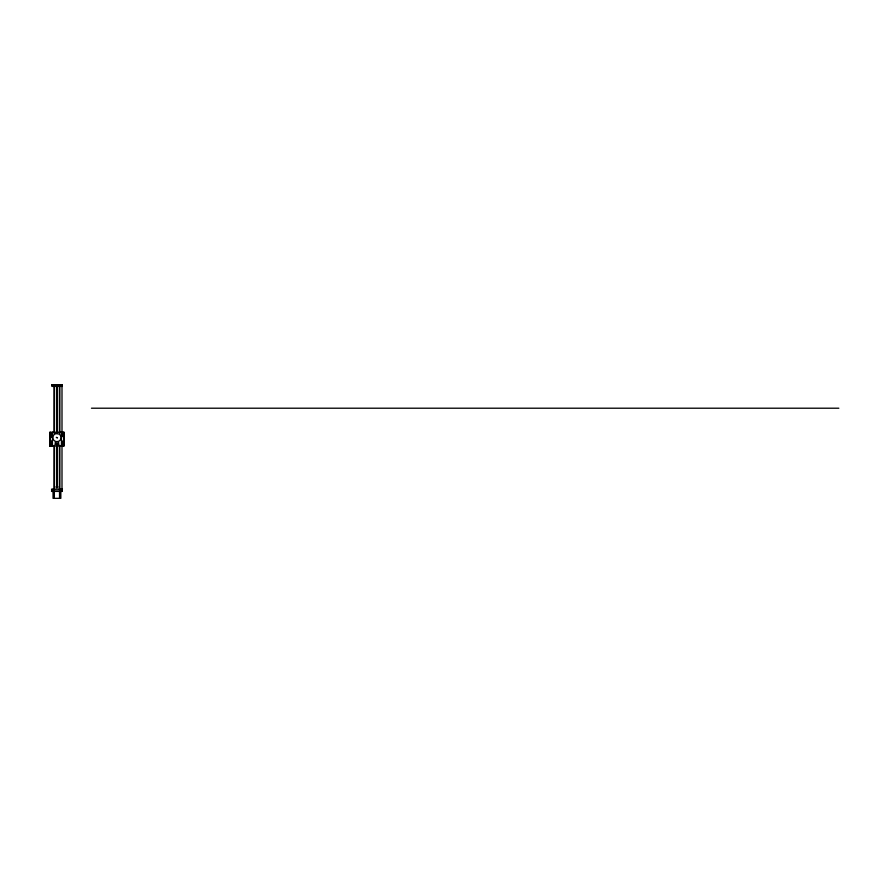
<?xml version="1.0" encoding="UTF-8"?>
<svg xmlns="http://www.w3.org/2000/svg" width="883" height="883" viewBox="0 0 883 883"><rect width="100%" height="100%" fill="white"/><g stroke="black" fill="none" stroke-linecap="round" stroke-linejoin="round"><path stroke-width="1.32" d="M50.949 436.478L51.501 436.279L50.673 436.423L50.585 435.474L51.733 435.761L50.739 436.544L50.728 435.341L51.766 435.948L50.728 436.544L50.75 435.418L51.611 436.003M51.667 433.84L51.071 435.264L51.611 434.171C48.951 432.361 53.002 433.928 50.861 432.571M51.611 444.226L51.071 443.123C47.539 439.127 55.43 442.471 50.773 444.072C52.207 443.52 51.733 446.136 50.607 445.308C49.128 443.012 53.079 445.827 51.247 444.381C48.874 440.827 53.775 442.769 50.519 442.714C50.287 440.992 52.207 442.725 51.611 442.504M50.552 445.231L50.784 444.359L51.512 444.955M50.519 433.487L51.611 433.542M50.486 436.136L50.397 433.31L51.667 433.145M51.766 445.462C50.331 445.805 50.121 444.491 51.611 444.966M50.486 442.626C50.739 443.597 51.391 440.242 51.324 442.813C50.828 443.189 50.276 442.383 50.861 441.533M62.274 433.487L63.355 433.365L62.34 433.741M63.079 432.493C64.051 436.986 60.728 430.959 63.433 433.454C62.836 434.579 63.289 435.418 63.41 436.279C60.684 434.701 65.022 437.107 62.274 436.003C62.781 434.723 64.117 436.345 62.572 435.584C61.987 437.317 65.221 435.275 62.274 435.264L62.274 434.171L63.51 433.487L62.472 432.891L62.638 434.16L63.477 433.299L62.229 433.156M62.274 444.69L63.366 444.657L62.373 444.723M62.274 442.228L63.366 442.206L62.373 442.262M50.662 436.125L51.015 435.507L51.512 436.003M50.651 442.582L51.512 442.493M51.512 433.52L50.486 433.674M50.265 433.123L51.876 433.123M62.009 433.123L63.631 433.123M56.567 443.862L55.938 442.979L56.17 444.006L57.903 443.972L58.135 443.134L57.263 443.785M63.488 442.813C63.62 440.529 63.598 442.251 62.274 442.913L62.274 444.006L63.51 444.69L62.472 445.297L62.472 444.094L63.477 444.855L62.296 445.407M52.24 435.01L52.097 436.864M61.998 384.734L51.887 384.734L61.998 384.734L61.998 433.012M52.229 443.983L52.097 445.816M63.377 436.632C64.051 436.07 63.554 435.187 63.112 435.109C59.812 437.052 65.828 436.357 62.638 435.076M62.263 441.544L63.046 441.368M62.263 443.994L63.554 444.193L63.256 445.462M51.236 434.226C48.885 433.421 52.881 432.085 51.269 434.226M63.057 436.511L62.163 436.136L62.649 435.22M51.236 443.178L51.38 443.84M50.806 432.493C48.344 436.18 55 432.747 50.154 432.46M63.079 445.683C64.934 441.379 59.735 446.699 63.388 444.933C63.664 444.237 62.296 443.63 63.256 442.659C64.139 442.526 60.497 442.504 63.168 441.632C63.168 441.025 61.093 444.226 63.002 445.352M62.638 435.286L62.229 433.84M51.832 385.352L54.128 385.352M59.757 385.352L62.053 385.352M56.346 385.739L57.538 385.739M62.053 386.39L51.832 386.39L51.976 384.657M91.457 408.211L838.85 408.211M52.207 432.46L53.764 432.46M60.132 432.46L61.689 432.46M63.135 432.46L63.731 432.46M61.369 434.955L61.799 436.864M49.945 441.213L52.196 441.213M63.135 441.202L63.731 441.202M50.154 441.423L50.75 441.423M60.132 445.716L61.689 445.716M63.135 445.716L63.731 445.716M49.845 445.915L64.051 445.915L64.051 432.262L49.845 432.262L49.945 446.136L54.525 446.136M55.839 486.963L58.046 486.963M56.567 487.824L57.252 487.824M51.457 489.226L62.439 489.226M52.969 489.447L54.481 489.447M59.404 489.447L60.927 489.447M51.887 490.363L52.538 490.363M61.413 490.363L62.009 490.363M51.457 491.18L62.439 491.18M51.667 491.401L62.218 491.401M50.916 445.783C52.428 445.507 50.552 442.482 50.309 445.374M51.633 435.253C51.082 434.811 50.298 435.153 50.188 435.838C53.686 440.209 50.971 431.103 50.519 436.224M61.633 443.73L61.799 445.606M50.486 445.043C49.812 443.045 52.031 446.599 50.651 445.065M63.94 432.262L63.94 445.915M62.516 434.557L62.516 435.176M62.516 443.299L62.516 443.917M61.998 445.352L61.998 489.226M61.909 384.657L61.909 386.39M61.799 441.312L61.799 443.089M61.667 489.226L61.667 491.401M61.457 432.262L61.457 445.915M60.728 384.657L60.728 385.352M60.165 489.226L60.165 491.18M60.154 491.566L60.154 498.343M59.812 386.39L59.812 433.012M59.823 445.352L59.812 489.226M59.536 498.343L59.536 491.566L60.839 491.566L60.839 498.343L53.046 498.343L53.046 491.566L54.349 491.566L54.349 498.343M59.404 386.39L59.404 433.012M59.404 445.352L59.404 489.226M58.675 442.593L58.675 444.326L55.21 444.326L55.21 442.593M57.009 433.012L57.009 386.39L56.876 433.012M57.009 486.489L57.009 445.352L56.876 486.489M54.492 386.39L54.448 433.012M54.492 445.352L54.448 489.226M54.084 386.39L54.084 433.012M54.084 445.352L54.084 489.226M53.72 489.226L53.72 491.18M53.731 491.566L53.731 498.343M53.168 384.657L53.168 385.352M52.428 432.262L52.428 445.915M52.229 489.226L52.229 491.401M51.38 434.259L51.38 434.877M49.978 432.262L49.978 445.915M57.373 443.409L58.024 443.52L57.406 443.376M55.905 443.398L56.512 443.542L55.872 443.376M56.424 437.449L57.472 437.736L56.424 437.449M61.832 441.964C63.079 445.882 64.867 439.204 61.832 441.964M56.026 433.575L55.022 433.95A4.117 4.117 0 0 0 54.746 441.081L56.788 441.71L58.874 441.235A4.117 4.117 0 0 0 59.139 434.105L56.026 433.575"/></g></svg>
